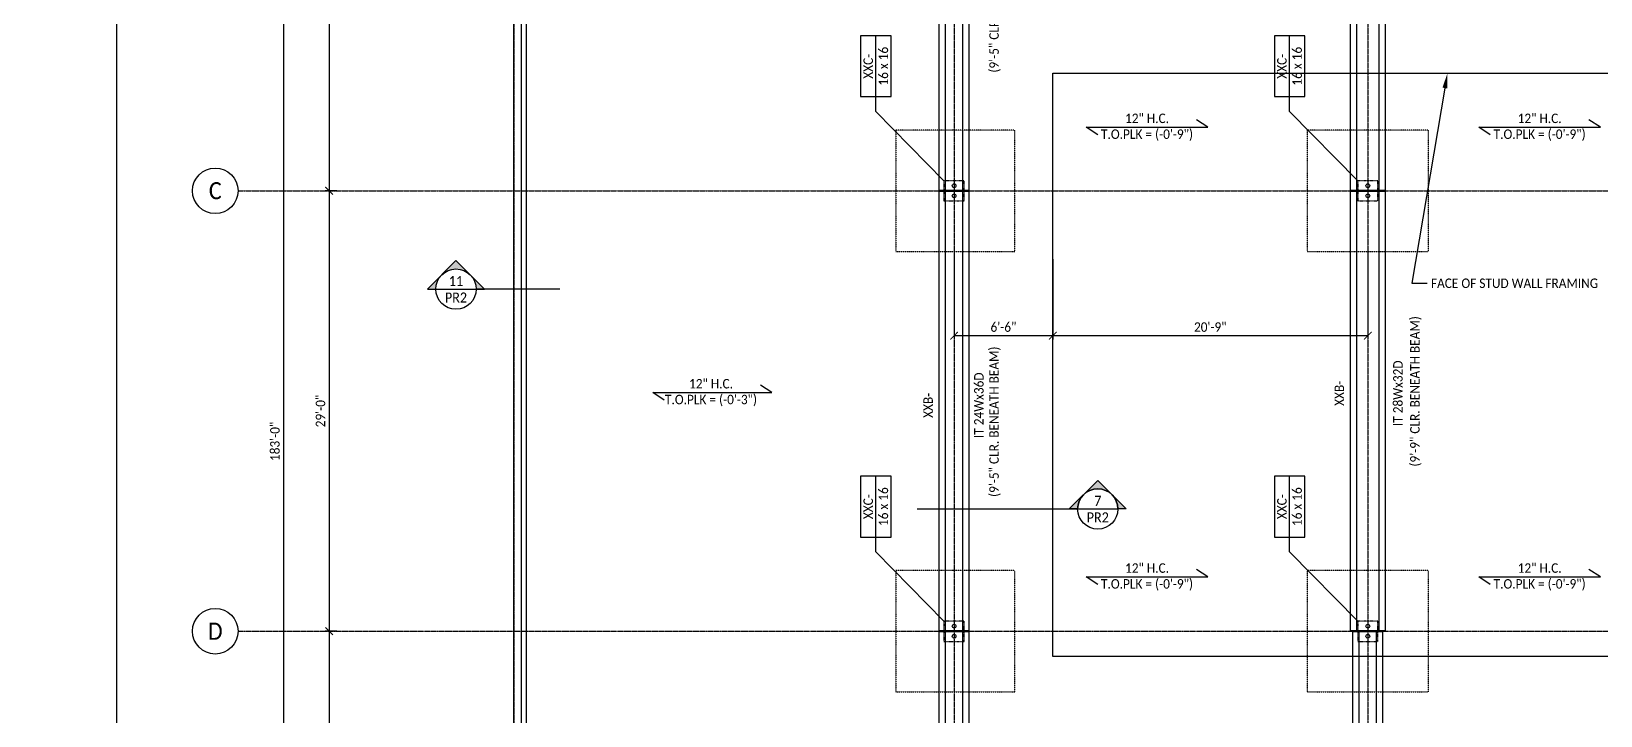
# Model space of a CAD drawing. Header units: inches. Extents: x -4800 to 29350, y 0 to 14051.
# Drawn here: x 1133 to 2373, y 4935 to 5476 of the extents above; entities that cross this region are included whole.
import ezdxf
from ezdxf import colors
from ezdxf.entities.mleader import LeaderData, LeaderLine
from ezdxf.enums import TextEntityAlignment as Align
from ezdxf.math import Vec2, Vec3

# ---------------------------------------------------------------- set-up
doc = ezdxf.new("R2010")
doc.units = ezdxf.units.IN
doc.header["$LTSCALE"] = 0.5
doc.header["$MEASUREMENT"] = 0
for name, pattern in [('CENTER2', [1.125, 0.75, -0.125, 0.125, -0.125]), ('HIDDEN', [0.375, 0.25, -0.125]), ('HIDDEN2', [0.1875, 0.125, -0.0625])]:
    doc.linetypes.add(name, pattern=pattern)
for name, color, linetype in [('PC BM - BEAM CONT.', 1, 'Continuous'), ('PC BM - GROUT TUBE', 11, 'Continuous'), ('PC BM - TAG', 3, 'Continuous'), ('PC COL - COIL ROD', 11, 'Continuous'), ('PC COL - COL HIDDEN', 40, 'HIDDEN2'), ('PC COL - TAG', 3, 'Continuous'), ('PC PLK - 10 in CONT.', 30, 'Continuous'), ('PC PLK - DETAIL SECION', 1, 'Continuous'), ('PC PLK - DIRECTION NOTE', 3, 'Continuous'), ('SHT - CIP WALL', 1, 'Continuous'), ('SHT - DIMENSION ALL', 3, 'Continuous'), ('SHT - FOOTING', 8, 'HIDDEN'), ('SHT - GRID BUBLE', 7, 'Continuous'), ('SHT - GRID LINE', 8, 'CENTER2'), ('TITLE - TEXT', 3, 'Continuous')]:
    doc.layers.add(name, color=color, linetype=linetype)
doc.layers.add('SHT - NO PLOT LINE 4', color=190, linetype='Continuous', plot=False)
doc.layers.get('0').freeze()
doc.styles.add('CMC-NARROW', font='calibril.ttf', dxfattribs={"width": 0.9})
doc.dimstyles.new('CMC-NARROW', dxfattribs={"dimscale": 96, "dimtxt": 0.078125, "dimasz": 0.0625, "dimexe": 0.03125, "dimexo": 0.0625, "dimgap": 0.03125, "dimtad": 1, "dimdec": 4, "dimzin": 3, "dimdsep": 46, "dimlunit": 4, "dimtxsty": 'CMC-NARROW', "dimblk": 'ARCHTICK', "dimcen": 0, "dimclrd": 256, "dimclre": 256, "dimclrt": 256, "dimazin": 1, "dimtfac": 0.75, "dimtdec": 4, "dimtofl": 0, "dimtmove": 1, "dimatfit": 0, "dimfxl": 1, "dimtfillclr": 256, "dimfrac": 1, "dimtzin": 0, "dimlwd": -1, "dimlwe": -1, "dimarcsym": 0})

# ---------------------------------------------------------------- blocks, each defined once
blk = doc.blocks.new('_ArchTick')
at = {"color": 0, "linetype": 'ByBlock', "const_width": 0.15}
blk.add_lwpolyline([(-0.5, -0.5), (0.5, 0.5)], dxfattribs=at)
blk = doc.blocks.new('*D269')
at = {"layer": 'Defpoints', "color": 0, "transparency": 16777216}
for p in [(105.3, 8400), (1200, 8400), (1200, 1200)]:
    blk.add_point(p, dxfattribs=at)
at = {"layer": 'SHT - NO PLOT LINE 4', "transparency": 16777216}
for p, q in [((1137.5, 8400), (74.1, 8400)), ((105.3, 1200), (105.3, 8400)), ((1137.5, 1200), (74.1, 1200))]:
    blk.add_line(p, q, dxfattribs=at)
at = {"layer": 'SHT - NO PLOT LINE 4', "transparency": 16777216, "xscale": 62.5, "yscale": 62.5, "zscale": 62.5}
for p, rotation in [((105.3, 8400), 90), ((105.3, 1200), 270)]:
    blk.add_blockref('_ArchTick', p, dxfattribs=dict(at, rotation=rotation))
at = {"layer": 'SHT - NO PLOT LINE 4', "transparency": 16777216, "insert": (34.2, 4800), "char_height": 78.12, "attachment_point": 5, "rotation": 90, "style": 'CMC-NARROW'}
blk.add_mtext('600\'-0"', dxfattribs=at)
blk = doc.blocks.new('*D276')
at = {"layer": 'Defpoints', "color": 0, "transparency": 16777216}
for p in [(1514, 6250), (1332, 4054), (1514, 4054)]:
    blk.add_point(p, dxfattribs=at)
at = {"layer": 'SHT - DIMENSION ALL', "transparency": 16777216}
for p, q in [((1508, 6250), (1329, 6250)), ((1332, 6250), (1332, 4054)), ((1508, 4054), (1329, 4054))]:
    blk.add_line(p, q, dxfattribs=at)
at = {"layer": 'SHT - DIMENSION ALL', "transparency": 16777216, "xscale": 6, "yscale": 6, "zscale": 6}
for p, rotation in [((1332, 6250), 90), ((1332, 4054), 270)]:
    blk.add_blockref('_ArchTick', p, dxfattribs=dict(at, rotation=rotation))
at = {"layer": 'SHT - DIMENSION ALL', "transparency": 16777216, "insert": (1325.2, 5152), "char_height": 7.5, "attachment_point": 5, "rotation": 90, "style": 'CMC-NARROW'}
blk.add_mtext('183\'-0"', dxfattribs=at)
blk = doc.blocks.new('*D287')
at = {"layer": 'Defpoints', "color": 0, "transparency": 16777216}
for p in [(1380, 5698), (1368, 5350), (1380, 5350)]:
    blk.add_point(p, dxfattribs=at)
at = {"layer": 'SHT - DIMENSION ALL', "transparency": 16777216}
for p, q in [((1374, 5698), (1365, 5698)), ((1368, 5698), (1368, 5350)), ((1374, 5350), (1365, 5350))]:
    blk.add_line(p, q, dxfattribs=at)
at = {"layer": 'SHT - DIMENSION ALL', "transparency": 16777216, "xscale": 6, "yscale": 6, "zscale": 6}
for p, rotation in [((1368, 5698), 90), ((1368, 5350), 270)]:
    blk.add_blockref('_ArchTick', p, dxfattribs=dict(at, rotation=rotation))
at = {"layer": 'SHT - DIMENSION ALL', "transparency": 16777216, "insert": (1361.2, 5524), "char_height": 7.5, "attachment_point": 5, "rotation": 90, "style": 'CMC-NARROW'}
blk.add_mtext('29\'-0"', dxfattribs=at)
blk = doc.blocks.new('*D288')
at = {"layer": 'Defpoints', "color": 0, "transparency": 16777216}
for p in [(1380, 5350), (1368, 5002), (1380, 5002)]:
    blk.add_point(p, dxfattribs=at)
at = {"layer": 'SHT - DIMENSION ALL', "transparency": 16777216}
for p, q in [((1374, 5350), (1365, 5350)), ((1368, 5350), (1368, 5002)), ((1374, 5002), (1365, 5002))]:
    blk.add_line(p, q, dxfattribs=at)
at = {"layer": 'SHT - DIMENSION ALL', "transparency": 16777216, "xscale": 6, "yscale": 6, "zscale": 6}
for p, rotation in [((1368, 5350), 90), ((1368, 5002), 270)]:
    blk.add_blockref('_ArchTick', p, dxfattribs=dict(at, rotation=rotation))
at = {"layer": 'SHT - DIMENSION ALL', "transparency": 16777216, "insert": (1361.2, 5176), "char_height": 7.5, "attachment_point": 5, "rotation": 90, "style": 'CMC-NARROW'}
blk.add_mtext('29\'-0"', dxfattribs=at)
blk = doc.blocks.new('*D289')
at = {"layer": 'Defpoints', "color": 0, "transparency": 16777216}
for p in [(1380, 5002), (1368, 4630), (1380, 4630)]:
    blk.add_point(p, dxfattribs=at)
at = {"layer": 'SHT - DIMENSION ALL', "transparency": 16777216}
for p, q in [((1374, 5002), (1365, 5002)), ((1368, 5002), (1368, 4630)), ((1374, 4630), (1365, 4630))]:
    blk.add_line(p, q, dxfattribs=at)
at = {"layer": 'SHT - DIMENSION ALL', "transparency": 16777216, "xscale": 6, "yscale": 6, "zscale": 6}
for p, rotation in [((1368, 5002), 90), ((1368, 4630), 270)]:
    blk.add_blockref('_ArchTick', p, dxfattribs=dict(at, rotation=rotation))
at = {"layer": 'SHT - DIMENSION ALL', "transparency": 16777216, "insert": (1361.2, 4816), "char_height": 7.5, "attachment_point": 5, "rotation": 90, "style": 'CMC-NARROW'}
blk.add_mtext('31\'-0"', dxfattribs=at)
blk = doc.blocks.new('*D315')
at = {"layer": 'Defpoints', "color": 0, "transparency": 16777216}
for p in [(1940, 5302), (2189, 5302), (1940, 5235.5)]:
    blk.add_point(p, dxfattribs=at)
at = {"layer": 'PC PLK - 10 in CONT.', "transparency": 16777216}
for p, q in [((1940, 5296), (1940, 5232.5)), ((2189, 5296), (2189, 5232.5)), ((2189, 5235.5), (1940, 5235.5))]:
    blk.add_line(p, q, dxfattribs=at)
at = {"layer": 'PC PLK - 10 in CONT.', "transparency": 16777216, "xscale": 6, "yscale": 6, "zscale": 6, "rotation": 180}
blk.add_blockref('_ArchTick', (1940, 5235.5), dxfattribs=at)
at = {"layer": 'PC PLK - 10 in CONT.', "transparency": 16777216, "xscale": 6, "yscale": 6, "zscale": 6}
blk.add_blockref('_ArchTick', (2189, 5235.5), dxfattribs=at)
at = {"layer": 'PC PLK - 10 in CONT.', "transparency": 16777216, "insert": (2064.5, 5242.3), "char_height": 7.5, "attachment_point": 5, "style": 'CMC-NARROW'}
blk.add_mtext('20\'-9"', dxfattribs=at)
blk = doc.blocks.new('*D316')
at = {"layer": 'Defpoints', "color": 0, "transparency": 16777216}
for p in [(1862, 5302), (1940, 5302), (1862, 5235.5)]:
    blk.add_point(p, dxfattribs=at)
at = {"layer": 'PC PLK - 10 in CONT.', "transparency": 16777216}
for p, q in [((1862, 5296), (1862, 5232.5)), ((1940, 5296), (1940, 5232.5)), ((1940, 5235.5), (1862, 5235.5))]:
    blk.add_line(p, q, dxfattribs=at)
at = {"layer": 'PC PLK - 10 in CONT.', "transparency": 16777216, "xscale": 6, "yscale": 6, "zscale": 6, "rotation": 180}
blk.add_blockref('_ArchTick', (1862, 5235.5), dxfattribs=at)
at = {"layer": 'PC PLK - 10 in CONT.', "transparency": 16777216, "xscale": 6, "yscale": 6, "zscale": 6}
blk.add_blockref('_ArchTick', (1940, 5235.5), dxfattribs=at)
at = {"layer": 'PC PLK - 10 in CONT.', "transparency": 16777216, "insert": (1901, 5242.3), "char_height": 7.5, "attachment_point": 5, "style": 'CMC-NARROW'}
blk.add_mtext('6\'-6"', dxfattribs=at)
blk = doc.blocks.new('_Integral')
at = {"color": 0, "linetype": 'ByBlock', "lineweight": -2}
for centre, start, end in [((0.445, -0.091), 102, 168), ((-0.445, 0.091), 282, 348)]:
    blk.add_arc(centre, 0.454, start, end, dxfattribs=at)
blk = doc.blocks.new('*U490')
h = blk.add_hatch(color=256)
edge = h.paths.add_edge_path()
edge.add_line((-0.166, 0), (-0.235, 0))
edge.add_line((-0.235, 0), (0, 0.235))
edge.add_line((0, 0.235), (0.235, 0))
edge.add_line((0.235, 0), (0.166, 0))
edge.add_arc((0, 0), 0.166, 720, 900)
blk.add_lwpolyline([(-0.166, 0), (-0.235, 0), (0, 0.235), (0.235, 0), (0.166, 0, 1)], format="xyb", close=True)
at = {"linetype": 'Continuous'}
for points in [[(-1.488, 0), (-0.166, 0)], [(-0.166, 0), (0.166, 0)]]:
    blk.add_lwpolyline(points, dxfattribs=at)
blk.add_circle((0, 0), 0.166)
at = {"style": 'CMC-NARROW', "width": 0.9}
blk.add_attdef('REF-DET', text='', height=0.083, dxfattribs=at).set_placement((0, 0), align=Align.BOTTOM_CENTER)
for tag, p in [('NOTE1', (0.321, 0)), ('NOTE2', (0.321, -0.147))]:
    blk.add_attdef(tag, text='', height=0.083, dxfattribs=at).set_placement(p, align=Align.BOTTOM_LEFT)
blk.add_attdef('REF-SHT', text='', height=0.083, dxfattribs=at).set_placement((0, -0.028), align=Align.TOP_CENTER)
blk = doc.blocks.new('*U515')
h = blk.add_hatch(color=256)
edge = h.paths.add_edge_path()
edge.add_line((0.166, 0), (0.235, 0))
edge.add_line((0.235, 0), (0, 0.235))
edge.add_line((0, 0.235), (-0.235, 0))
edge.add_line((-0.235, 0), (-0.166, 0))
edge.add_arc((0, 0), 0.166, -720, -540, ccw=False)
blk.add_lwpolyline([(0.166, 0), (0.235, 0), (0, 0.235), (-0.235, 0), (-0.166, 0, -1)], format="xyb", close=True)
at = {"linetype": 'Continuous'}
for points in [[(-0.166, 0), (0.166, 0)], [(0.854, 0), (0.166, 0)]]:
    blk.add_lwpolyline(points, dxfattribs=at)
blk.add_circle((0, 0), 0.166)
at = {"style": 'CMC-NARROW', "width": 0.9}
blk.add_attdef('REF-DET', text='', height=0.083, dxfattribs=at).set_placement((0, 0), align=Align.BOTTOM_CENTER)
for tag, p in [('NOTE1', (0.321, 0)), ('NOTE2', (0.321, -0.147))]:
    blk.add_attdef(tag, text='', height=0.083, dxfattribs=at).set_placement(p, align=Align.BOTTOM_LEFT)
blk.add_attdef('REF-SHT', text='', height=0.083, dxfattribs=at).set_placement((0, -0.028), align=Align.TOP_CENTER)

msp = doc.modelspace()

# ---------------------------------------------------------------- linework, layer by layer
at = {"layer": 'PC BM - BEAM CONT.'}
for points in [[(1874, 5350.5), (1874, 5704.12849), (1850, 5704.12849), (1850, 5350.5)], [(1869, 5350.5), (1869, 5704.12849), (1855, 5704.12849), (1855, 5350.5)], [(2203, 5350.5), (2203, 5689.5), (2175, 5689.5), (2175, 5350.5)], [(2198, 5350.5), (2198, 5689.5), (2180, 5689.5), (2180, 5350.5)], [(1874, 5002.5), (1874, 5349.5), (1850, 5349.5), (1850, 5002.5)], [(1869, 5002.5), (1869, 5349.5), (1855, 5349.5), (1855, 5002.5)], [(2203, 5002.5), (2203, 5349.5), (2175, 5349.5), (2175, 5002.5)], [(2198, 5002.5), (2198, 5349.5), (2180, 5349.5), (2180, 5002.5)], [(1874, 4630.5), (1874, 5001.5), (1850, 5001.5), (1850, 4630.5)], [(1869, 4630.5), (1869, 5001.5), (1855, 5001.5), (1855, 4630.5)], [(2201, 4630.5), (2201, 5001.5), (2177, 5001.5), (2177, 4630.5)], [(2196, 4630.5), (2196, 5001.5), (2182, 5001.5), (2182, 4630.5)]]:
    msp.add_lwpolyline(points, close=True, dxfattribs=at)
at = {"layer": 'PC BM - GROUT TUBE'}
for centre in [(1862, 5354), (1862, 5346), (2189, 5354), (2189, 5346), (1862, 5006), (1862, 4998), (2189, 5006), (2189, 4998)]:
    msp.add_circle(centre, 1.5, dxfattribs=at)
at = {"layer": 'PC COL - COIL ROD', "const_width": 0.375}
for points in [[(1862, 5354.1875, -1), (1862, 5353.8125, -1)], [(1862, 5345.8125, 1), (1862, 5346.1875, 1)], [(2189, 5354.1875, -1), (2189, 5353.8125, -1)], [(2189, 5345.8125, 1), (2189, 5346.1875, 1)], [(1862, 5006.1875, -1), (1862, 5005.8125, -1)], [(2189, 5006.1875, -1), (2189, 5005.8125, -1)], [(1862, 4997.8125, 1), (1862, 4998.1875, 1)], [(2189, 4997.8125, 1), (2189, 4998.1875, 1)]]:
    msp.add_lwpolyline(points, format="xyb", close=True, dxfattribs=at)
at = {"layer": 'PC COL - COL HIDDEN'}
for points in [[(1854, 5342), (1870, 5342), (1870, 5358), (1854, 5358)], [(2181, 5342), (2197, 5342), (2197, 5358), (2181, 5358)], [(1854, 4994), (1870, 4994), (1870, 5010), (1854, 5010)], [(2181, 4994), (2197, 4994), (2197, 5010), (2181, 5010)]]:
    msp.add_lwpolyline(points, close=True, dxfattribs=at)
at = {"layer": 'PC COL - TAG'}
for p, q in [((1800.13154, 5424.42368), (1800.13154, 5472.42368)), ((1812.13154, 5424.42368), (1812.13154, 5472.42368)), ((2127.13154, 5424.42368), (2127.13154, 5472.42368)), ((2139.13154, 5424.42368), (2139.13154, 5472.42368)), ((1800.13154, 5076.42368), (1800.13154, 5124.42368)), ((1812.13154, 5076.42368), (1812.13154, 5124.42368)), ((2127.13154, 5076.42368), (2127.13154, 5124.42368)), ((2139.13154, 5076.42368), (2139.13154, 5124.42368))]:
    msp.add_line(p, q, dxfattribs=at)
for points in [[(1788.13154, 5424.42368), (1812.13154, 5424.42368), (1812.13154, 5472.42368), (1788.13154, 5472.42368)], [(2115.13154, 5424.42368), (2139.13154, 5424.42368), (2139.13154, 5472.42368), (2115.13154, 5472.42368)], [(1788.13154, 5076.42368), (1812.13154, 5076.42368), (1812.13154, 5124.42368), (1788.13154, 5124.42368)], [(2115.13154, 5076.42368), (2139.13154, 5076.42368), (2139.13154, 5124.42368), (2115.13154, 5124.42368)]]:
    msp.add_lwpolyline(points, close=True, dxfattribs=at)
at = {"layer": 'PC PLK - 10 in CONT.'}
msp.add_lwpolyline([(1524, 4175), (3243, 4175), (3243, 4982), (1940, 4982), (1940, 5443), (3243, 5443), (3243, 6240)], dxfattribs=at)
at = {"layer": 'PC PLK - DIRECTION NOTE'}
for points in [[(1975.49047, 5394.18602), (1966.49047, 5400.18602), (2062.49047, 5400.18602), (2053.49047, 5406.18602)], [(2285.82865, 5394.18602), (2276.82865, 5400.18602), (2372.82865, 5400.18602), (2363.82865, 5406.18602)], [(1632.85801, 5184.51277), (1623.85801, 5190.51277), (1717.85801, 5190.51277), (1708.85801, 5196.51277)], [(1975.49047, 5038.85674), (1966.49047, 5044.85674), (2062.49047, 5044.85674), (2053.49047, 5050.85674)], [(2285.82865, 5038.85674), (2276.82865, 5044.85674), (2372.82865, 5044.85674), (2363.82865, 5050.85674)]]:
    msp.add_lwpolyline(points, dxfattribs=at)
at = {"layer": 'SHT - CIP WALL'}
for points in [[(1514, 6250), (3410, 6250), (3410, 4054), (1514, 4054)], [(1524, 6240), (3400, 6240), (3400, 4064), (1524, 4064)]]:
    msp.add_lwpolyline(points, close=True, dxfattribs=at)
msp.add_lwpolyline([(1847, 4060), (1520, 4060), (1520, 6244), (3157, 6244)], dxfattribs=at)
at = {"layer": 'SHT - FOOTING'}
for points in [[(1816, 5302), (1910, 5302), (1910, 5398), (1816, 5398)], [(2141, 5302), (2237, 5302), (2237, 5398), (2141, 5398)], [(1816, 4954), (1910, 4954), (1910, 5050), (1816, 5050)], [(2141, 4954), (2237, 4954), (2237, 5050), (2141, 5050)]]:
    msp.add_lwpolyline(points, close=True, dxfattribs=at)
at = {"layer": 'SHT - GRID BUBLE'}
for centre in [(1278, 5350), (1278, 5002)]:
    msp.add_circle(centre, 18, dxfattribs=at)
at = {"layer": 'SHT - GRID LINE'}
for p, q in [((1514, 6466), (1514, 4030)), ((1862, 6466), (1862, 3931)), ((2189, 6466), (2189, 3931)), ((1296, 5350), (3557, 5350)), ((1296, 5002), (3557, 5002))]:
    msp.add_line(p, q, dxfattribs=at)
at = {"layer": 'SHT - NO PLOT LINE 4'}
msp.add_lwpolyline([(1200, 3864), (4475, 3864), (4475, 6528), (1200, 6528)], close=True, dxfattribs=at)

# ---------------------------------------------------------------- texts
at = {"layer": 'PC BM - TAG', "char_height": 7.5, "attachment_point": 2, "rotation": 90, "style": 'CMC-NARROW'}
for s, insert in [('IT 28Wx32D', (2209.04146, 5189.99625)), ('IT 24Wx36D', (1877.8138, 5180.51032)), ('XXB-', (2162.70775, 5189.99625)), ('XXB-', (1837.70775, 5180.51032))]:
    msp.add_mtext(s, dxfattribs=dict(at, insert=insert))
at = {"layer": 'PC COL - TAG', "char_height": 7.5, "attachment_point": 5, "rotation": 90, "style": 'CMC-NARROW'}
for s, insert in [('XXC-', (1794.13154, 5448.42368)), ('16 x 16', (1806.13154, 5448.42368)), ('XXC-', (2121.13154, 5448.42368)), ('16 x 16', (2133.13154, 5448.42368)), ('16 x 16', (1806.13154, 5100.42368)), ('16 x 16', (2133.13154, 5100.42368)), ('XXC-', (1794.13154, 5100.42368)), ('XXC-', (2121.13154, 5100.42368))]:
    msp.add_mtext(s, dxfattribs=dict(at, insert=insert))
at = {"layer": 'PC PLK - DIRECTION NOTE', "char_height": 7.5, "attachment_point": 5, "style": 'CMC-NARROW'}
for s, insert in [('12" H.C.\\PT.O.PLK = (-0\'-9")', (2014.49047, 5400.18602)), ('12" H.C.\\PT.O.PLK = (-0\'-9")', (2324.82865, 5400.18602)), ('12" H.C.\\PT.O.PLK = (-0\'-3")', (1669.85801, 5190.51277)), ('12" H.C.\\PT.O.PLK = (-0\'-9")', (2014.49047, 5044.85674)), ('12" H.C.\\PT.O.PLK = (-0\'-9")', (2324.82865, 5044.85674))]:
    msp.add_mtext(s, dxfattribs=dict(at, insert=insert))
at = {"layer": 'SHT - GRID BUBLE', "char_height": 13.5, "attachment_point": 5, "style": 'CMC-NARROW'}
for s, insert in [('\\pxsm0.75;C', (1278, 5350)), ('\\pxsm0.75;D', (1278, 5002))]:
    msp.add_mtext(s, dxfattribs=dict(at, insert=insert))

# ---------------------------------------------------------------- dimensions: what is measured, and where the dimension line sits
at = {"layer": 'PC PLK - 10 in CONT.'}
for base, p1, p2, picture, middle in [((1862, 5235.49855), (1940, 5302), (1862, 5302), '*D316', (1901, 5242.32355)), ((1940, 5235.49855), (2189, 5302), (1940, 5302), '*D315', (2064.5, 5242.32932))]:
    dim = msp.add_linear_dim(base=base, p1=p1, p2=p2, dimstyle='CMC-NARROW', dxfattribs=at)
    dim.commit()
    dim.dimension.update_dxf_attribs({"geometry": picture, "text_midpoint": middle})
at = {"layer": 'SHT - DIMENSION ALL'}
for base, p1, p2, angle, picture, middle in [((1332, 4054), (1514, 6250), (1514, 4054), 90, '*D276', (1325.16923, 5152)), ((1368, 5350), (1380, 5698), (1380, 5350), 270, '*D287', (1361.16923, 5524)), ((1368, 5002), (1380, 5350), (1380, 5002), 270, '*D288', (1361.16923, 5176)), ((1368, 4630), (1380, 5002), (1380, 4630), 270, '*D289', (1361.16923, 4816))]:
    dim = msp.add_linear_dim(base=base, p1=p1, p2=p2, angle=angle, dimstyle='CMC-NARROW', dxfattribs=at)
    dim.commit()
    dim.dimension.update_dxf_attribs({"geometry": picture, "text_midpoint": middle})
at = {"layer": 'SHT - NO PLOT LINE 4'}
dim = msp.add_linear_dim(base=(105.311, 8400), p1=(1200, 1200), p2=(1200, 8400), angle=90, dimstyle='CMC-NARROW', override={"dimscale": 1000}, dxfattribs=at)
dim.commit()
dim.dimension.update_dxf_attribs({"geometry": '*D269', "text_midpoint": (34.15716, 4800)})

# ---------------------------------------------------------------- leaders
at = {"layer": 'PC COL - TAG'}
for points in [[(1854, 5358), (1800.13154, 5412.75198), (1800.13154, 5424.42368)], [(2181, 5358), (2127.13154, 5412.75198), (2127.13154, 5424.42368)], [(1854, 5010), (1800.13154, 5064.75198), (1800.13154, 5076.42368)], [(2181, 5010), (2127.13154, 5064.75198), (2127.13154, 5076.42368)]]:
    msp.add_leader(points, dimstyle='CMC-NARROW', override={"dimgap": 0.03125, "dimtad": 0, "dimldrblk": 'None'}, dxfattribs=at)
at = {"layer": 'PC PLK - 10 in CONT.'}
ml = msp.add_multileader_mtext('Standard', dxfattribs=at)
ml.set_content('FACE OF STUD WALL FRAMING', color=256, style='CMC-NARROW')
ml.set_leader_properties()
ml.build(insert=Vec2(0, 0))
ml.multileader.update_dxf_attribs({"dogleg_length": 0.125, "arrow_head_size": 12, "scale": 96})
ctx = ml.context
ctx.base_point, ctx.scale, ctx.char_height, ctx.arrow_head_size, ctx.landing_gap_size, ctx.plane_origin = Vec3(2235.92399, 5276.8993), 96, 7.5, 12, 3, Vec3(2418.78628, 5011.65504)
notes = []
notes.append((ctx, [(1, (1, 1, 0), (2223.92399, 5276.8993), (1, 0), 12, [(0, [(2251.97475, 5443)], 0, [])])]))
ctx.mtext.insert, ctx.mtext.flow_direction = Vec3(2238.92399, 5280.69833), 5
for ctx, leaders in notes:
    for number, flags, end, landing, length, lines in leaders:
        leader = LeaderData()
        leader.index, (leader.has_last_leader_line, leader.has_dogleg_vector, leader.attachment_direction) = number, flags
        leader.last_leader_point, leader.dogleg_vector, leader.dogleg_length = Vec3(end), Vec3(landing), length
        for number, points, colour, breaks in lines:
            line = LeaderLine()
            line.index, line.vertices, line.color, line.breaks = number, Vec3.list(points), colors.encode_raw_color(colour), breaks
            leader.lines.append(line)
        ctx.leaders.append(leader)

# ---------------------------------------------------------------- next in the draw order: leaders
at = {"layer": 'TITLE - TEXT'}
ml = msp.add_multileader_mtext('Standard', dxfattribs=at)
ml.set_content('\\A1;- TOP OF GARAGE FLOOR SLAB ELEVATION = {\\C6;(-12\'-8")}  (AT HIGH POINTS)', color=256, style='CMC-NARROW')
ml.set_leader_properties(linetype='ByLayer')
ml.set_arrow_properties(name='INTEGRAL')
ml.build(insert=Vec2(0, 0))
ml.multileader.update_dxf_attribs({"dogleg_length": 0.36, "arrow_head_size": 18, "scale": 48})
ctx = ml.context
ctx.base_point, ctx.scale, ctx.char_height, ctx.arrow_head_size, ctx.landing_gap_size, ctx.plane_origin = Vec3(3494.20543, 6145.12868), 48, 11.25, 18, 144, Vec3(3457.67065, 6197.67004)
notes = []
notes.append((ctx, [(0, (0, 0, 0), (0, 0), (1, 0), 1, [])]))
ctx.mtext.insert, ctx.mtext.flow_direction = Vec3(3638.20543, 6152.22916), 5
ctx.mtext.has_bg_fill, ctx.mtext.bg_color, ctx.mtext.bg_scale_factor, ctx.mtext.bg_transparency, ctx.mtext.use_window_bg_color = 1, -1027028792, 1.5, 0, 1
for ctx, leaders in notes:
    for number, flags, end, landing, length, lines in leaders:
        leader = LeaderData()
        leader.index, (leader.has_last_leader_line, leader.has_dogleg_vector, leader.attachment_direction) = number, flags
        leader.last_leader_point, leader.dogleg_vector, leader.dogleg_length = Vec3(end), Vec3(landing), length
        for number, points, colour, breaks in lines:
            line = LeaderLine()
            line.index, line.vertices, line.color, line.breaks = number, Vec3.list(points), colors.encode_raw_color(colour), breaks
            leader.lines.append(line)
        ctx.leaders.append(leader)

# ---------------------------------------------------------------- next in the draw order: leaders
ml = msp.add_multileader_mtext('Standard', dxfattribs=at)
ml.set_content('\\A1;- TOP OF INTERIOR COLUMN FOOTING ELEVATION = {\\C6;NA} (U.N.O.)', color=256, style='CMC-NARROW')
ml.set_leader_properties(linetype='ByLayer')
ml.set_arrow_properties(name='INTEGRAL')
ml.build(insert=Vec2(0, 0))
ml.multileader.update_dxf_attribs({"dogleg_length": 0.36, "arrow_head_size": 18, "scale": 48})
ctx = ml.context
ctx.base_point, ctx.scale, ctx.char_height, ctx.arrow_head_size, ctx.landing_gap_size, ctx.plane_origin = Vec3(3494.20543, 6170.67558), 48, 11.25, 18, 144, Vec3(3457.67065, 6223.21694)
notes = []
notes.append((ctx, [(0, (0, 0, 0), (0, 0), (1, 0), 1, [])]))
ctx.mtext.insert, ctx.mtext.flow_direction = Vec3(3638.20543, 6177.77606), 5
ctx.mtext.has_bg_fill, ctx.mtext.bg_color, ctx.mtext.bg_scale_factor, ctx.mtext.bg_transparency, ctx.mtext.use_window_bg_color = 1, -1027028792, 1.5, 0, 1
for ctx, leaders in notes:
    for number, flags, end, landing, length, lines in leaders:
        leader = LeaderData()
        leader.index, (leader.has_last_leader_line, leader.has_dogleg_vector, leader.attachment_direction) = number, flags
        leader.last_leader_point, leader.dogleg_vector, leader.dogleg_length = Vec3(end), Vec3(landing), length
        for number, points, colour, breaks in lines:
            line = LeaderLine()
            line.index, line.vertices, line.color, line.breaks = number, Vec3.list(points), colors.encode_raw_color(colour), breaks
            leader.lines.append(line)
        ctx.leaders.append(leader)

# ---------------------------------------------------------------- next in the draw order: leaders
ml = msp.add_multileader_mtext('Standard', dxfattribs=at)
ml.set_content('\\A1;- TOP OF PRECAST PLANK ELEV. "LEVEL-1" = {\\C6;(-0\'-3") }(U.N.O.)', color=256, style='CMC-NARROW')
ml.set_leader_properties(linetype='ByLayer')
ml.set_arrow_properties(name='INTEGRAL')
ml.build(insert=Vec2(0, 0))
ml.multileader.update_dxf_attribs({"dogleg_length": 0.36, "arrow_head_size": 18, "scale": 48})
ctx = ml.context
ctx.base_point, ctx.scale, ctx.char_height, ctx.arrow_head_size, ctx.landing_gap_size, ctx.plane_origin = Vec3(3494.20543, 6119.32985), 48, 11.25, 18, 144, Vec3(3457.67065, 6173.9429)
notes = []
notes.append((ctx, [(0, (0, 0, 0), (0, 0), (1, 0), 1, [])]))
ctx.mtext.insert, ctx.mtext.flow_direction = Vec3(3638.20543, 6126.43033), 5
ctx.mtext.has_bg_fill, ctx.mtext.bg_color, ctx.mtext.bg_scale_factor, ctx.mtext.bg_transparency, ctx.mtext.use_window_bg_color = 1, -1027028792, 1.5, 0, 1
for ctx, leaders in notes:
    for number, flags, end, landing, length, lines in leaders:
        leader = LeaderData()
        leader.index, (leader.has_last_leader_line, leader.has_dogleg_vector, leader.attachment_direction) = number, flags
        leader.last_leader_point, leader.dogleg_vector, leader.dogleg_length = Vec3(end), Vec3(landing), length
        for number, points, colour, breaks in lines:
            line = LeaderLine()
            line.index, line.vertices, line.color, line.breaks = number, Vec3.list(points), colors.encode_raw_color(colour), breaks
            leader.lines.append(line)
        ctx.leaders.append(leader)

# ---------------------------------------------------------------- next in the draw order: leaders
ml = msp.add_multileader_mtext('Standard', dxfattribs=at)
ml.set_content('\\A1;- TOP OF FIN. FLOOR ELEV. "LEVEL-1" = {\\C6;0\'-0"} ({\\C6;3" TOPPING})', color=256, style='CMC-NARROW')
ml.set_leader_properties(linetype='ByLayer')
ml.set_arrow_properties(name='INTEGRAL')
ml.build(insert=Vec2(0, 0))
ml.multileader.update_dxf_attribs({"dogleg_length": 0.36, "arrow_head_size": 18, "scale": 48})
ctx = ml.context
ctx.base_point, ctx.scale, ctx.char_height, ctx.arrow_head_size, ctx.landing_gap_size, ctx.plane_origin = Vec3(3494.20543, 6092.66734), 48, 11.25, 18, 144, Vec3(3457.67065, 6150.14846)
notes = []
notes.append((ctx, [(0, (0, 0, 0), (0, 0), (1, 0), 1, [])]))
ctx.mtext.insert, ctx.mtext.flow_direction = Vec3(3638.20543, 6099.76782), 5
ctx.mtext.has_bg_fill, ctx.mtext.bg_color, ctx.mtext.bg_scale_factor, ctx.mtext.bg_transparency, ctx.mtext.use_window_bg_color = 1, -1027028792, 1.5, 0, 1
for ctx, leaders in notes:
    for number, flags, end, landing, length, lines in leaders:
        leader = LeaderData()
        leader.index, (leader.has_last_leader_line, leader.has_dogleg_vector, leader.attachment_direction) = number, flags
        leader.last_leader_point, leader.dogleg_vector, leader.dogleg_length = Vec3(end), Vec3(landing), length
        for number, points, colour, breaks in lines:
            line = LeaderLine()
            line.index, line.vertices, line.color, line.breaks = number, Vec3.list(points), colors.encode_raw_color(colour), breaks
            leader.lines.append(line)
        ctx.leaders.append(leader)

# ---------------------------------------------------------------- next in the draw order: leaders
ml = msp.add_multileader_mtext('Standard', dxfattribs=at)
ml.set_content('\\A1;- TOP OF PRECAST PLANK ELEV. "COURTYARD" = {\\C6;(-0\'-9") SEE PLAN FOR LOC.}', color=256, style='CMC-NARROW')
ml.set_leader_properties(linetype='ByLayer')
ml.set_arrow_properties(name='INTEGRAL')
ml.build(insert=Vec2(0, 0))
ml.multileader.update_dxf_attribs({"dogleg_length": 0.36, "arrow_head_size": 18, "scale": 48})
ctx = ml.context
ctx.base_point, ctx.scale, ctx.char_height, ctx.arrow_head_size, ctx.landing_gap_size, ctx.plane_origin = Vec3(3494.20543, 6065.71771), 48, 11.25, 18, 144, Vec3(3457.67065, 6120.33076)
notes = []
notes.append((ctx, [(0, (0, 0, 0), (0, 0), (1, 0), 1, [])]))
ctx.mtext.insert, ctx.mtext.flow_direction = Vec3(3638.20543, 6072.81819), 5
ctx.mtext.has_bg_fill, ctx.mtext.bg_color, ctx.mtext.bg_scale_factor, ctx.mtext.bg_transparency, ctx.mtext.use_window_bg_color = 1, -1027028792, 1.5, 0, 1
for ctx, leaders in notes:
    for number, flags, end, landing, length, lines in leaders:
        leader = LeaderData()
        leader.index, (leader.has_last_leader_line, leader.has_dogleg_vector, leader.attachment_direction) = number, flags
        leader.last_leader_point, leader.dogleg_vector, leader.dogleg_length = Vec3(end), Vec3(landing), length
        for number, points, colour, breaks in lines:
            line = LeaderLine()
            line.index, line.vertices, line.color, line.breaks = number, Vec3.list(points), colors.encode_raw_color(colour), breaks
            leader.lines.append(line)
        ctx.leaders.append(leader)

# ---------------------------------------------------------------- next in the draw order: block references
at = {"layer": 'PC PLK - DETAIL SECION', "xscale": 96, "yscale": 96, "zscale": 96}
for name, p, values in [('*U515', (1468.27062, 5272.32016), {'REF-DET': '11', 'REF-SHT': 'PR2'}), ('*U490', (1975.54626, 5098.6188), {'REF-DET': '7', 'REF-SHT': 'PR2'})]:
    msp.add_blockref(name, p, dxfattribs=at).add_auto_attribs(values)

# ---------------------------------------------------------------- next in the draw order: texts
at = {"layer": 'PC BM - TAG', "char_height": 7.5, "attachment_point": 2, "rotation": 90, "style": 'CMC-NARROW'}
for s, insert in [('(9\'-5" CLR. BENEATH BEAM)', (1889.81369, 5502.81644)), ('(9\'-9" CLR. BENEATH BEAM)', (2222.46102, 5191.52469)), ('(9\'-5" CLR. BENEATH BEAM)', (1889.81369, 5167.54652))]:
    msp.add_mtext(s, dxfattribs=dict(at, insert=insert))

doc.saveas('drawing.dxf')
